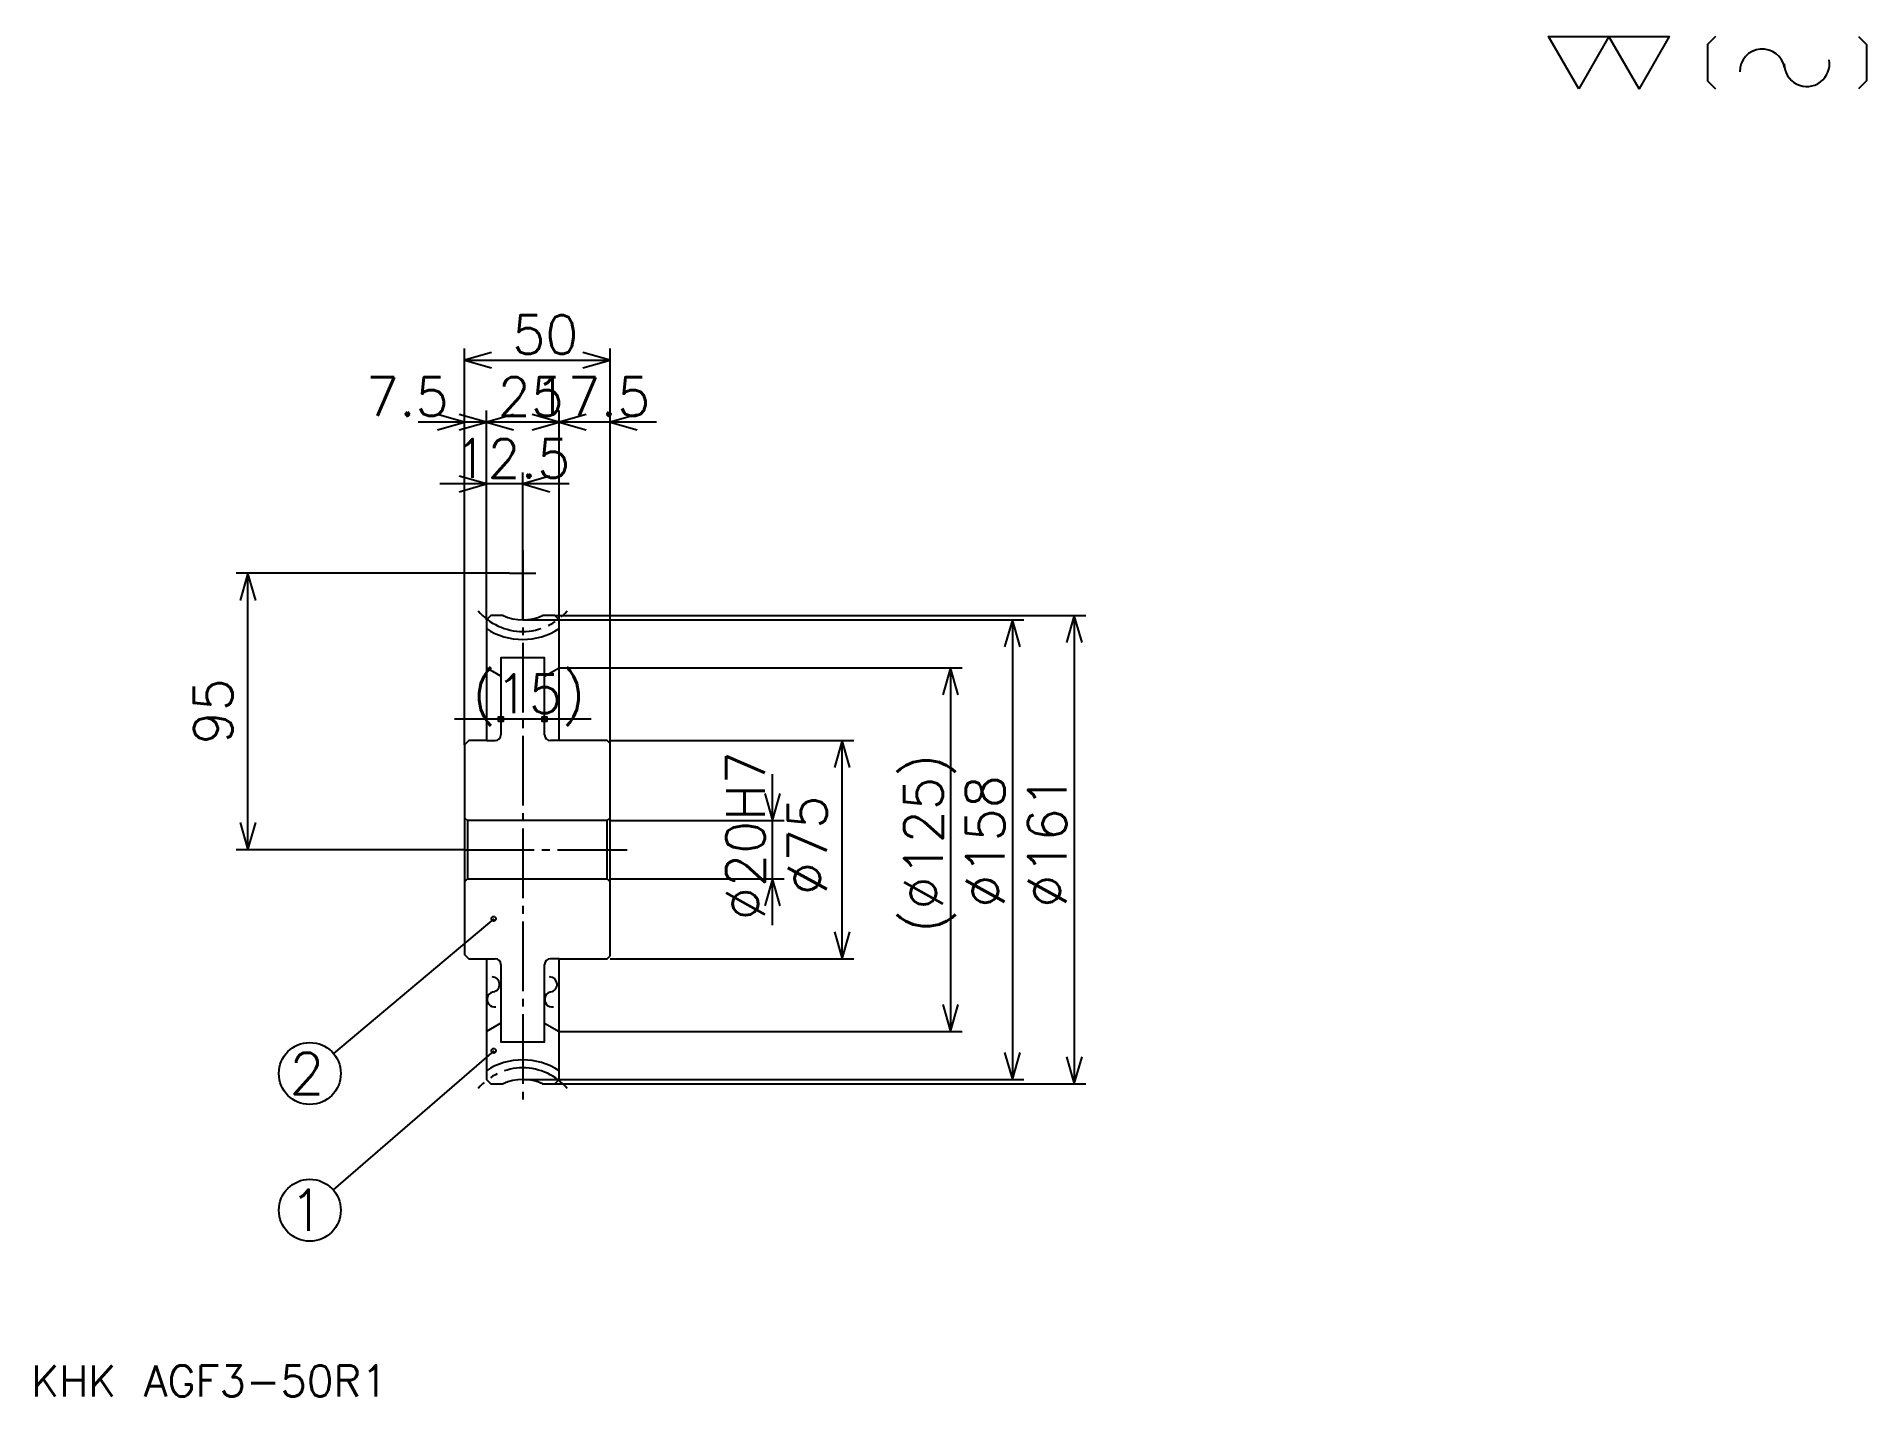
# Model space of a CAD drawing. Extents: x 28 to 657, y 29 to 497.
import ezdxf

# ---------------------------------------------------------------- set-up
doc = ezdxf.new("R2010")
doc.units = 0
doc.linetypes.add('DASHDOT', pattern=[31.914892, 23.93617, -2.659574, 2.659574, -2.659574])
doc.layers.get('0').update_dxf_attribs({"linetype": 'CONTINUOUS'})
doc.layers.add('DASHDOT', color=6, linetype='DASHDOT')
doc.styles.add('KANJI', font='TXT', dxfattribs={"bigfont": 'BIGFONT'})

msp = doc.modelspace()

# ---------------------------------------------------------------- linework, layer by layer
at = {"color": 5}
for p, q in [((175.531921, 297.699463), (175.531921, 389.454773)), ((175.531921, 385.465424), (225.531921, 385.465424)), ((225.531921, 297.699463), (225.531921, 389.454773)), ((183.031921, 297.699463), (183.031921, 368.178192)), ((208.031921, 297.699463), (208.031921, 368.178192)), ((198.989365, 364.188843), (159.574478, 364.188843)), ((223.989365, 364.188843), (167.074478, 364.188843)), ((241.489365, 364.188843), (192.074478, 364.188843)), ((195.531921, 312.199463), (195.531921, 346.901611)), ((211.489365, 342.912231), (167.074478, 342.912231)), ((191.010651, 312.199463), (97.074478, 312.199463)), ((101.063835, 217.199463), (101.063835, 312.199463)), ((195.531921, 296.199463), (195.531921, 312.199463)), ((175.531921, 253.199463), (175.531921, 297.699463)), ((183.031921, 296.199463), (183.031921, 297.699463)), ((195.531921, 296.199463), (225.531921, 296.199463)), ((206.531921, 297.699463), (225.531921, 297.699463)), ((208.031921, 296.199463), (208.031921, 297.699463)), ((225.531921, 297.699463), (389.095764, 297.699463)), ((225.531921, 253.699463), (225.531921, 297.699463)), ((225.531921, 296.199463), (367.819153, 296.199463)), ((363.829773, 296.199463), (363.829773, 138.199463)), ((385.106384, 297.699463), (385.106384, 136.699463)), ((208.031921, 279.699463), (225.531921, 279.699463)), ((225.531921, 279.699463), (346.542542, 279.699463)), ((342.553192, 279.699463), (342.553192, 154.699463)), ((218.989365, 262.018616), (172.074478, 262.018616)), ((225.531921, 254.699463), (309.308533, 254.699463)), ((305.319153, 179.699463), (305.319153, 254.699463)), ((281.382996, 191.24202), (281.382996, 243.156906)), ((225.531921, 227.199463), (285.372345, 227.199463)), ((175.531921, 217.199463), (97.074471, 217.199463)), ((225.531921, 207.199463), (285.372345, 207.199463)), ((185.531921, 193.449463), (130.479202, 147.108795)), ((225.531921, 179.699463), (309.308533, 179.699463)), ((208.031921, 154.699463), (225.531921, 154.699463)), ((225.531921, 154.699463), (346.542542, 154.699463)), ((185.531921, 148.074463), (130.376495, 100.228989)), ((195.531921, 138.199463), (225.531921, 138.199463)), ((206.531921, 136.699463), (225.531921, 136.699463)), ((225.531921, 138.199463), (367.819153, 138.199463)), ((225.531921, 136.699463), (389.095764, 136.699463))]:
    msp.add_line(p, q, dxfattribs=at)
at = {"color": 4}
for p, q in [((188.031921, 276.812714), (183.031921, 279.699463)), ((203.031921, 276.812714), (208.031921, 279.699463)), ((183.031921, 254.699463), (186.031921, 254.699463)), ((208.031921, 254.699463), (205.031921, 254.699463)), ((225.531921, 228.199463), (224.531921, 227.199463)), ((175.531921, 206.199463), (176.531921, 207.199463)), ((225.531921, 206.199463), (224.531921, 207.199463)), ((183.031921, 179.699463), (186.031921, 179.699463)), ((208.031921, 179.699463), (205.031921, 179.699463)), ((188.031921, 157.586212), (183.031921, 154.699463)), ((203.031921, 157.586212), (208.031921, 154.699463))]:
    msp.add_line(p, q, dxfattribs=at)
at = {"color": 7}
for points in [[(558.51062, 478.723419), (548.138306, 496.702148), (589.627625, 496.702148), (579.25531, 478.723419), (568.882935, 496.702148), (558.51062, 478.723419)], [(605.531921, 496.702148), (602.76593, 493.936188), (602.76593, 481.48938), (605.531921, 478.723419)], [(654.627625, 496.702148), (657.393616, 493.936188), (657.393616, 481.48938), (654.627625, 478.723419)]]:
    msp.add_lwpolyline(points, dxfattribs=at)
at = {"color": 5}
for points in [[(184.840439, 388.125), (175.531921, 385.465424), (184.840439, 382.805847)], [(216.223419, 382.805847), (225.531921, 385.465424), (216.223419, 388.125)], [(166.223404, 361.529236), (175.531921, 364.188843), (166.223404, 366.848389)], [(173.723404, 361.529236), (183.031921, 364.188843), (173.723404, 366.848389)], [(192.340424, 366.848389), (183.031921, 364.188843), (192.340424, 361.529236)], [(198.723419, 361.529236), (208.031921, 364.188843), (198.723419, 366.848389)], [(217.340424, 366.848389), (208.031921, 364.188843), (217.340424, 361.529236)], [(234.840424, 366.848389), (225.531921, 364.188843), (234.840424, 361.529236)], [(173.723404, 340.252655), (183.031921, 342.912231), (173.723404, 345.571808)], [(204.840424, 345.571808), (195.531921, 342.912231), (204.840424, 340.252655)], [(103.723412, 302.890961), (101.063835, 312.199463), (98.404259, 302.890961)], [(366.48938, 286.890961), (363.829773, 296.199463), (361.170227, 286.890961)], [(387.765961, 288.390961), (385.106384, 297.699463), (382.446808, 288.390961)], [(345.212769, 270.390961), (342.553192, 279.699463), (339.893616, 270.390961)], [(188.031921, 262.018616), (187.234055, 262.816467), (188.829788, 262.816467), (188.829788, 261.220734), (187.234055, 261.220734), (187.234055, 262.816467), (188.031921, 262.018616), (188.829788, 261.220734), (188.829788, 262.816467), (188.031921, 262.018616)], [(203.031921, 262.018616), (202.234055, 262.816467), (203.829788, 262.816467), (203.829788, 261.220734), (202.234055, 261.220734), (202.234055, 262.816467), (203.031921, 262.018616), (203.829788, 261.220734), (203.829788, 262.816467), (203.031921, 262.018616)], [(307.978729, 245.390961), (305.319153, 254.699463), (302.659576, 245.390961)], [(278.723389, 236.507965), (281.382996, 227.199463), (284.042542, 236.507965)], [(98.404259, 226.50798), (101.063835, 217.199463), (103.723412, 226.50798)], [(284.042542, 197.890961), (281.382996, 207.199463), (278.723389, 197.890961)], [(302.659576, 189.007965), (305.319153, 179.699463), (307.978729, 189.007965)], [(339.893616, 164.007965), (342.553192, 154.699463), (345.212769, 164.007965)], [(361.170227, 147.507965), (363.829773, 138.199463), (366.48938, 147.507965)], [(382.446808, 146.007965), (385.106384, 136.699463), (387.765961, 146.007965)]]:
    msp.add_lwpolyline(points, dxfattribs=at)
at = {"color": 4}
for points in [[(188.768051, 297.699463), (184.531921, 297.699463), (183.031921, 296.199463), (183.031921, 293.191223), (183.031921, 254.699463), (177.031921, 254.699463), (175.531921, 253.199463), (175.531921, 206.199463)], [(225.531921, 180.699463), (225.531921, 253.699463), (224.531921, 254.699463), (208.031921, 254.699463), (208.031921, 296.199463), (206.531921, 297.699463), (202.295792, 297.699463)], [(203.031921, 256.699463), (203.031921, 283.199463), (188.031921, 283.199463), (188.031921, 256.699463)], [(175.531921, 228.199463), (176.531921, 227.199463), (176.531921, 207.199463), (224.531921, 207.199463), (224.531921, 227.199463), (176.531921, 227.199463)], [(175.531921, 206.199463), (175.531921, 181.199463), (177.031921, 179.699463), (183.031921, 179.699463), (183.031921, 138.199463), (184.531921, 136.699463), (188.768051, 136.699463)], [(188.031921, 177.699463), (188.031921, 151.199463), (203.031921, 151.199463), (203.031921, 177.699463)], [(202.295792, 136.699463), (206.531921, 136.699463), (208.031921, 138.199463), (208.031921, 179.699463), (224.531921, 179.699463), (225.531921, 180.699463)]]:
    msp.add_lwpolyline(points, dxfattribs=at)
at = {"color": 5}
for centre, radius in [((185.531921, 193.449463), 0.797872), ((122.340431, 140.257965), 10.638298), ((185.531921, 148.074463), 0.797872), ((122.340431, 93.257973), 10.638298)]:
    msp.add_circle(centre, radius, dxfattribs=at)
at = {"color": 7}
for centre, radius, start, end in [((621.609009, 484.633209), 7.779255, 10, 180), ((636.931152, 487.3349), 7.779255, 180, 10), ((184.96196, 170.856384), 2.593085, 280, 90), ((204.749191, 170.856384), 2.593085, 280, 90), ((185.862518, 165.748993), 2.593085, 90, 280), ((205.649765, 165.748993), 2.593085, 90, 280)]:
    msp.add_arc(centre, radius, start, end, dxfattribs=at)
at = {"color": 4}
for centre, radius, start, end in [((195.531921, 312.199463), 16, 244.992165966, 295.007831593), ((195.531921, 312.199463), 22.75, 236.670678034, 303.329321966), ((186.031921, 256.699463), 2, 270, 0), ((205.031921, 256.699463), 2, 180, 270), ((186.031921, 177.699463), 2, 0, 90), ((205.031921, 177.699463), 2, 90, 180), ((195.531921, 122.199463), 22.75, 56.670678034, 123.329321966), ((195.531921, 122.199463), 16, 64.992168407, 115.007834034)]:
    msp.add_arc(centre, radius, start, end, dxfattribs=at)
at = {"layer": 'DASHDOT', "color": 7}
for p, q in [((195.531921, 320.178192), (195.531921, 128.720734)), ((191.010651, 312.199463), (200.053192, 312.199463)), ((175.531921, 217.199463), (233.510651, 217.199463))]:
    msp.add_line(p, q, dxfattribs=at)
for centre, start, end in [((195.531921, 312.199463), 219.999998481, 320.000001519), ((195.531921, 122.199463), 39.999998481, 140.000001519)]:
    msp.add_arc(centre, 20, start, end, dxfattribs=at)

# ---------------------------------------------------------------- texts
at = {"color": 7, "style": 'KANJI'}
for s, height, p in [('50', 13.297872, (191.888306, 387.593079)), ('7.5', 13.297872, (141.622345, 366.316467)), ('25', 13.297872, (186.888306, 366.316467)), ('17.5', 13.297872, (199.49469, 366.316467)), ('12.5', 13.297872, (171.99469, 345.039886)), ('(15)', 13.297872, (178.24469, 264.146271)), ('2', 14.184397, (115.24823, 133.165771)), ('1', 14.184397, (115.24823, 86.165771)), ('KHK AGF3-50R1', 10.638298, (26.595745, 29.25532))]:
    msp.add_text(s, height=height, dxfattribs=at).set_placement(p)
for s, p in [('95', (95.74469, 253.396271)), ('%%c20H7', (278.723389, 192.930847)), ('(%%c125)', (339.893616, 188.609039)), ('%%c158', (361.170227, 197.252655)), ('%%c75', (300, 201.574463)), ('%%c161', (382.446808, 197.252655))]:
    msp.add_text(s, height=13.297872, rotation=90, dxfattribs=at).set_placement(p)

doc.saveas('drawing.dxf')
